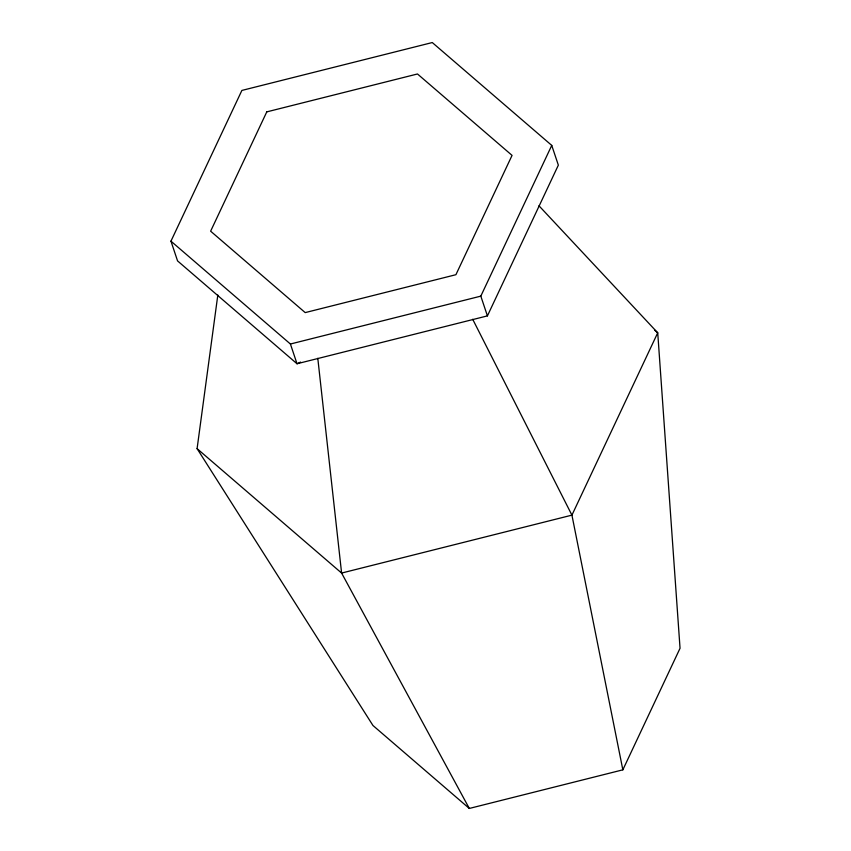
<?xml version="1.0" encoding="UTF-8"?>
<svg xmlns="http://www.w3.org/2000/svg" width="851" height="851" viewBox="0 0 851 851"><rect width="100%" height="100%" fill="white"/><g stroke="black" fill="none" stroke-linecap="round" stroke-linejoin="round"><path stroke-width="1.28" d="M538.981 205.793L657.727 332.805L680.045 648.271L622.847 769.836L469.305 808.45L372.961 725.499L197.092 448.647L217.824 295.02M170.955 241.163L241.886 90.429L432.276 42.55L551.746 145.404L558.352 165.147L487.421 315.881L297.02 363.76L177.561 260.906L170.955 241.163L290.414 344.017L297.02 363.76L300.605 362.1M487.421 315.881L480.815 296.137L551.746 145.404M290.414 344.017L480.815 296.137M654.717 330.209L657.727 332.805L571.925 515.142L622.847 769.836M197.092 448.647L341.602 573.063L469.305 808.45M472.699 319.263L571.925 515.142L341.602 573.063L317.795 358.282M266.778 111.875L210.633 231.185L305.201 312.604L455.913 274.703L512.057 155.382L417.49 73.973L266.778 111.875"/></g></svg>
